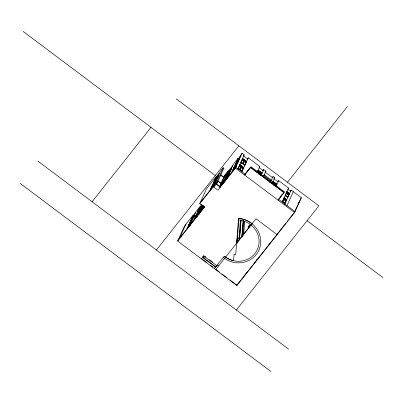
<?xml version="1.0" encoding="UTF-8"?>
<svg xmlns="http://www.w3.org/2000/svg" width="403" height="403" viewBox="0 0 403 403"><rect width="100%" height="100%" fill="white"/><g stroke="black" fill="none" stroke-linecap="round" stroke-linejoin="round"><path stroke-width="0.6" d="M252.046 223.73A24.659 23.258 24.4 0 0 238.566 218.366L235.73 254.424L234.052 254.228L233.544 260.655A23.026 21.722 24.4 0 1 224.214 256.207L214.381 268.63L214.522 268.322M236.939 243.221L237.221 239.589L236.924 243.326M236.964 242.969L238.808 219.65M239.387 239.689L240.903 220.411M239.523 239.382L241.044 220.109M241.85 237.342L243.165 220.572M242.037 236.415L242.858 225.871L242.717 226.174M238.803 240.677L240.46 219.806M242.037 236.138L243.271 220.587M242.913 235.614L244.052 221.302M243.689 234.415L244.727 221.348M290.205 191.294L291.188 190.055L301.323 197.656L294.578 212.522L236.833 285.47L177.627 241.054L184.373 226.189L193.173 215.071L186.841 229.025M179.612 238.163L185.944 224.204M187.954 227.307L189.042 224.788M190.478 221.741L191.798 218.723M188.246 226.864L190.287 223.433M190.543 221.791L191.677 219.297M188.7 226.39L189.833 223.887L190.1 224.088L189.193 226.088M188.936 226.199L189.848 224.194M192.599 218.124L191.465 220.627L192.745 217.937M188.861 226.511L189.994 224.008M189.128 226.043L190.035 224.038L191.284 222.456M191.652 220.471L192.785 217.968M191.944 220.023L192.856 218.018L192.589 217.822L191.45 220.32L191.717 220.522M190.604 223.957L191.249 222.426M191.279 222.35L191.692 221.438L188.468 225.579L188.735 225.781M193.999 216.356L192.236 219.65M177.627 241.054L204.427 207.202L199.757 203.701L206.407 188.957L216.436 176.287L210.104 190.241L210.371 190.443M193.873 216.945L194.553 215.454L194.286 215.252M193.47 220.653L199.737 206.845L196.054 211.494L189.788 225.307L190.055 225.509L189.4 226.335M195.027 217.358L197.178 214.189M197.782 211.288L198.261 210.23L198.528 210.426M195.294 217.56L196.442 215.655M195.435 218.174L201.601 204.583M196.417 216.935L201.812 205.041M196.74 216.527L201.878 205.198M196.986 216.215L202.125 204.89M197.475 215.595L202.099 205.399M197.722 215.288L202.346 205.092M198.211 214.663L202.321 205.601M198.457 214.356L202.568 205.293M198.946 213.736L202.543 205.807M199.193 213.424L202.79 205.495M199.686 212.804L202.769 206.009M199.928 212.497L203.011 205.696M200.422 211.872L203.248 205.646M210.593 189.334L212.174 185.848L212.441 186.045L211.086 189.037M213.343 183.269L214.925 179.778L215.192 179.98L218.376 175.96L218.109 175.758M200.664 211.565L203.233 205.898M210.754 189.455L211.887 186.952L215.142 182.886M215.101 182.856L211.923 186.876L215.514 181.949L211.726 186.831L211.993 187.032L215.177 183.012M213.731 182.886L214.638 180.887L218.31 175.91L214.482 180.766L214.749 180.967L217.927 176.947L217.66 176.746M214.673 180.811L218.27 175.879L214.678 180.917L213.771 182.917M211.021 188.987L211.928 186.982M211.963 186.906L212.376 185.995M214.713 180.841L215.126 179.929M201.157 210.945L203.213 206.412M213.837 182.967L214.517 181.476M214.749 180.967L214.517 180.69M201.404 210.633L203.46 206.104M201.893 210.013L203.691 206.049M202.14 209.701L203.681 206.306M211.127 188.982L212.295 187.586L213.389 185.058M216.144 178.987L215.006 181.491L213.882 182.912L215.046 181.521L216.32 178.766M212.295 187.586L213.565 184.831M202.628 209.081L203.656 206.82M213.605 184.861L212.361 187.637L212.094 187.44L213.227 184.937L213.494 185.133M215.222 181.295L216.361 178.796M202.875 208.774L203.903 206.507M215.519 180.846L216.426 178.841L216.159 178.645L215.026 181.149L215.293 181.345M203.364 208.155L204.135 206.452M203.611 207.842L204.125 206.709M215.071 182.937L213.933 185.435L212.431 187.335M217.822 176.867L216.688 179.37L215.182 181.269M213.973 185.466L215.106 182.962M217.182 178.398L217.862 176.897M217.696 177.456L218.149 176.459M199.757 203.701L216.466 182.594L223.212 167.729L223.877 168.227L217.136 183.093L213.892 187.188M219.323 187.042L224.637 175.32L227.866 171.22L221.549 185.184L221.806 185.375M219.796 186.921L225.609 174.071M222.829 182.494L223.312 181.436L223.579 181.632M225.856 175.819L226.34 174.756L226.607 174.957M227.7 173.839L228.143 172.751L226.471 174.857L228.184 172.781M223.464 181.743L223.202 181.541L225.161 179.063L225.428 179.264L224.879 180.479L224.612 180.277M224.657 181.365L225.756 178.831L228.481 175.436M227.413 175.295L228.954 171.779M224.95 180.917L225.897 178.836L225.63 178.635L228.854 174.499M227.478 175.345L229.06 171.859L228.793 171.658M225.856 179.446L226.995 176.942L227.262 177.144L226.123 179.647M225.871 179.753L227.005 177.249M225.912 179.783L227.156 177.063M228.662 173.713L229.906 170.998M228.813 173.527L229.947 171.028L231.196 169.446L230.063 171.95L228.773 173.502M226.949 178.363L233.277 164.404L238.188 158.203L238.853 158.701M227.272 177.985L228.405 175.481M230.022 171.92L231.161 169.416M227.312 178.015L228.219 176.015M231.856 172.162L238.188 158.203M232.314 171.29L233.896 167.804L236.546 164.454L236.813 164.656L234.163 168.001L232.808 170.993M232.702 170.912L233.609 168.907L236.334 165.512M233.644 168.832L234.057 167.925M235.453 164.842L236.365 162.842L239.09 159.447M236.395 162.767L236.808 161.855M232.743 170.943L233.649 168.938L236.299 165.588M233.685 168.862L234.098 167.95M235.493 164.872L236.4 162.872L237.654 161.291L236.521 163.794M236.435 162.797L236.848 161.885M235.785 164.429L236.919 161.935L236.652 161.734L235.065 165.225L237.72 161.875L239.301 158.384L239.568 158.586L236.203 162.721L236.47 162.923L238.742 160.051M233.765 169.859L234.863 167.326M233.911 169.673L235.009 167.139M234.208 169.225L235.115 167.22L234.848 167.023L233.564 169.708L233.831 169.91M236.546 164.454L234.964 167.945L235.231 168.142M235.125 168.061L236.259 165.557M238.102 161.492L239.014 159.492L237.8 161.104L236.586 163.84L236.319 163.643L237.604 160.953L237.866 161.155L236.732 163.658L236.465 163.457M239.05 159.417L239.463 158.505M235.166 168.091L235.846 166.59M238.143 161.522L239.055 159.523M223.212 167.729L219.973 171.819L213.227 186.69L217.892 190.186L235.372 168.111L242.117 153.241L244.248 154.843L237.916 168.802M238.309 168.414L240.012 164.777L243.614 167.477L242.027 170.968L238.43 168.268M244.586 165.149L246.364 161.412L242.762 158.711L241.065 162.349L242.762 163.623M240.012 169.693L241.145 167.19L239.402 165.935L238.279 168.454L239.584 169.371M240.41 169.376L241.347 167.341M242.933 163.809L244.097 161.271M201.571 258.61L201.429 258.912L203.787 255.935L216.738 265.653M241.881 171.154L243.493 167.628L239.891 164.928M247.251 159.578L248.248 157.845L259.784 166.494L256.953 172.736M241.921 171.799L248.248 157.845M250.636 167.29L244.606 175.038L250.636 167.29L284.08 192.377L278.05 200.125L284.08 192.377M257.25 172.534L258.182 170.509M257.169 172.857L258.298 170.363L261.9 173.063L260.852 175.234M216.874 265.345L215.56 267.139L202.608 257.421L202.885 256.817L204.875 258.313M258.948 173.814L259.431 172.771L257.703 171.537M258.872 174.126L259.552 172.625L259.356 172.872M259.149 173.96L259.633 172.922M259.295 173.774L259.754 172.776L259.557 173.023M257.739 171.461L261.255 174.298L257.653 171.597L257.849 171.351L261.451 174.051M260.953 175.738L263.784 169.497L265.92 171.099L263.134 177.239M236.934 238.919L237.347 238.007L238.999 238.198M239.966 232.244L240.102 231.942M270.005 182.443L270.947 180.368M270.589 182.08L273.118 176.499L274.655 177.647L271.869 183.788M272.116 183.687L272.574 182.69L274.272 183.964M272.146 183.652L273.169 181.516L276.765 184.216L275.864 186.211M273.818 184.967L274.302 183.924M273.738 185.279L274.418 183.778L274.221 184.025M274.02 185.113L274.503 184.075M274.166 184.927L274.619 183.929L274.423 184.176M275.717 186.393L276.649 184.367L273.017 181.703L272.604 182.614L276.201 185.35L274.473 184.116M275.823 186.891L278.654 180.65L288.523 188.05L282.191 202.009M236.833 285.47L237.453 284.11M244.903 275.168L245.407 274.06M282.604 201.601L284.186 198.11M284.966 203.177L286.548 199.686L284.281 197.989L282.699 201.475L284.966 203.177L284.77 203.424M285.253 195.656L287.037 191.919L289.304 193.621L287.525 197.359L285.707 195.994M283.742 199.057L286.004 200.8L284.84 203.339L282.574 201.636M286.493 192.992L288.755 194.73L287.591 197.269L285.324 195.571L286.936 192.045L289.203 193.742L288.79 194.654L286.523 192.951M291.188 190.055L284.573 204.392M286.991 205.611L293.324 191.652M277.596 233.503L277.103 234.601L255.981 218.758L215.716 269.627L215.832 269.375L219.348 272.015M298.517 203.238L299.001 202.18M294.502 212.235L301.323 197.656M92.091 201.767L150.999 127.343M156.384 249.996L238.863 145.805M215.887 177.496L219.418 173.033M214.784 179.924L218.32 175.461L218.587 175.663M213.132 183.566L216.668 179.103L216.935 179.3M215.6 180.821L216.723 179.4M214.32 182.574L215.519 181.088M212.033 185.995L215.565 181.531L215.832 181.728M212.441 186.045L215.267 182.473M210.381 189.637L213.917 185.168L214.184 185.37M200.074 202.916L216.879 181.682L217.544 182.186M211.918 188.196L212.98 186.856M213.202 186.871L213.907 185.979L213.64 185.778M242.117 153.241L241.135 154.48L234.803 168.439L235.07 168.64M192.624 216.285L195.571 212.562M199.253 207.913L201.213 205.429M227.327 172.439L229.292 169.96L223.509 182.705L223.902 182.997M232.727 165.618L229.781 169.341L224.003 182.085L224.27 182.282M237.639 159.417L240.581 155.694M228.879 170.872L229.367 170.252M191.521 218.713L194.468 214.99L194.735 215.192M198.15 210.341L200.115 207.857L200.382 208.059M228.189 172.388L226.229 174.867L226.496 175.068M228.682 171.769L231.629 168.046L231.896 168.247M236.536 161.845L239.483 158.122M198.397 210.326L200.064 208.22M194.488 215.404L191.224 219.509L191.49 219.711M198.437 210.356L200.105 208.25M231.644 168.459L228.38 172.57L228.647 172.766M239.503 158.535L236.239 162.646L236.506 162.842M194.553 215.454L191.188 219.585L191.455 219.786M197.601 211.55L200.2 208.321L199.933 208.119M225.675 176.081L228.274 172.852L228.007 172.65M231.71 168.509L228.345 172.645L228.612 172.842L229.372 171.885M191.349 219.706L194.075 216.31M198.246 210.971L199.626 209.313M226.325 175.496L227.035 174.685M228.506 172.761L231.231 169.371M191.39 219.736L194.14 216.361L193.873 216.164M228.546 172.791L229.801 171.21L228.622 173.683L227.373 175.265M192.211 218.829L194.105 216.436L193.838 216.24M199.047 210.225L199.717 209.384L199.45 209.182M226.461 175.597L227.126 174.756M230.506 170.449L231.267 169.497M190.055 222.088L192.705 218.743M227.211 175.149L229.861 171.799M189.868 222.35L192.815 218.633M227.03 175.411L229.977 171.688L230.244 171.89M234.884 165.487L237.83 161.764L238.097 161.966M190.523 221.816L191.193 221.056M236.626 163.578L237.876 161.996M191.833 220.376L192.972 218.94M226.128 176.937L226.617 176.318M236.47 163.991L237.226 163.034M190.876 221.62L191.611 220.693M188.77 224.778L191.717 221.061L191.984 221.257M195.4 216.406L197.359 213.928L197.626 214.124M225.927 177.834L228.874 174.116L229.141 174.313L225.594 178.71L225.861 178.912M233.785 167.915L236.727 164.192M243.593 155.669L244.248 154.843M197.354 214.32L195.163 217.459M236.707 164.575L233.483 168.711L233.75 168.912M191.732 221.469L188.433 225.655L188.7 225.856M194.845 217.62L196.81 215.142L197.077 215.338M236.747 164.605L233.448 168.786L233.715 168.988L235.987 166.117M191.042 222.476L191.798 221.519L191.536 221.323L188.881 224.667L189.148 224.869M225.156 179.456L223.63 181.753M228.582 175.053L226.31 177.924L226.043 177.728L228.692 174.378L228.959 174.575M188.594 225.776L191.319 222.38M222.647 182.755L225.428 179.264M188.634 225.806L189.889 224.224M225.796 178.861L227.045 177.28M228.446 175.512L227.191 177.093L226.058 179.597L226.995 178.413M189.838 224.421L191.354 222.506L191.087 222.305M223.242 182.544L224.224 181.305M187.118 228.42L190.065 224.698L190.332 224.899M224.28 181.476L227.221 177.758L227.488 177.955M232.133 171.552L235.08 167.834M178.04 240.148L204.472 206.754M219.862 187.314L235.785 167.2L245.427 174.434M188.125 227.519L188.75 226.728M188.12 227.69L189.224 226.295M225.282 180.746L227.121 178.423M233.715 170.056L234.853 168.62M197.052 216.668L197.787 215.736M198.523 214.809L199.258 213.877M222.456 184.549L223.766 182.897M233.76 170.293L234.415 169.467M240.984 162.449L241.18 162.197L244.782 164.898M243.82 161.22L244.017 160.973L242.687 163.724M244.022 161.371L244.218 161.119L242.883 163.87L241.432 162.787M241.07 167.285L241.266 167.038L239.931 169.789M241.266 167.436L241.462 167.19L240.133 169.94M242.969 168.711L243.2 168.389L239.599 165.688M245.019 174.126L250.908 166.686L284.352 191.773L283.249 193.168M259.295 167.114L259.784 166.494M257.688 171.522L257.885 171.275L261.487 173.975M262.801 170.736L263.784 169.497M261.9 173.063L261.703 173.31L259.451 171.623M265.265 171.925L265.92 171.099M203.923 255.633L202.744 257.119L215.696 266.836M272.136 177.738L273.118 176.499M269.703 181.723L270.806 180.327M269.748 182.312L270.484 181.38M274.161 178.267L274.655 177.647M273.169 181.516L272.972 181.763L276.569 184.463L276.765 184.216M278.161 181.269L278.654 180.65M216.129 266.161L216.718 265.416M248.56 227.206L251.014 224.108M236.737 242.964L251.064 224.864M287.47 182.267L347.366 106.594M280.302 196.886L282.513 194.095M288.029 188.675L288.523 188.05M286.674 191.939L286.871 191.692L289.535 193.692M287.037 191.919L286.84 192.166L289.107 193.868L289.304 193.621M286.392 193.153L286.624 192.83L288.891 194.528M283.919 198.009L284.115 197.762L286.785 199.762M284.281 197.989L284.085 198.236L286.352 199.938L286.548 199.686M283.636 199.223L283.868 198.896L286.135 200.598L285.903 200.921M282.266 201.651L282.463 201.404L285.133 203.404M288.755 194.73L286.462 193.067M297.973 203.958L298.628 203.132L298.361 202.931M245.865 273.415L246.646 272.433M254.822 262.101L255.598 261.119M256.379 260.137L257.154 259.149M268.836 244.394L269.612 243.412M277.879 233.231L284.115 225.353M284.573 224.773L286.09 222.859M287.223 221.423L287.999 220.446M288.744 219.504L294.991 211.61L278.433 199.193M277.214 234.35L236.949 285.218L235.674 284.261M236.395 310.013L318.869 205.822L176.247 98.836M243.699 156.057L247.699 159.059M259.235 167.708L263.235 170.711M265.37 172.313L272.569 177.713M274.1 178.861L278.105 181.864M287.969 189.264L290.639 191.264M246.601 161.482L242.596 158.485L242.399 158.732L246.248 161.558M258.132 170.137L262.131 173.139M273.002 181.29L277.002 184.292M257.935 170.383L261.779 173.214M286.906 192.08L289.173 193.783M243.019 159.296L245.719 161.321M242.349 159.618L245.951 162.318L245.719 162.646L242.122 159.946L242.314 159.694L245.916 162.399M272.72 182.504L276.322 185.204M286.588 192.906L288.855 194.604M242.233 159.769L245.835 162.469M257.769 171.421L261.366 174.121M272.635 182.574L276.236 185.274M242.203 159.805L245.8 162.545L244.636 165.084L243.785 164.449M244.067 161.306L245.77 162.58M259.603 172.963L261.305 174.237M287.299 193.833L288.205 194.513M250.495 167.593L283.939 192.679M238.888 159.296L239.12 159.573L238.853 159.371M285.45 195.41L287.717 197.107M244.948 165.124L240.949 162.127L240.752 162.374L242.752 163.875M285.218 195.334L287.883 197.334M243.815 164.409L244.661 165.049M285.354 195.531L287.621 197.233M237.453 161.14L237.72 161.341M237.72 161.875L237.987 162.077M243.845 167.552L239.845 164.55L239.649 164.802L243.462 167.663M284.155 198.15L286.452 199.812M240.264 165.366L242.964 167.391M243.165 168.464L239.563 165.764L239.367 166.011L241.619 167.698M283.833 198.971L286.1 200.674M239.453 165.875L243.08 168.54M241.316 167.376L243.044 168.615M283.707 199.132L285.974 200.835M284.09 199.561L285.45 200.583M295.888 208.391L296.15 208.593M236.133 165.366L236.4 165.562M236.103 165.442L236.37 165.638M242.193 171.194L238.193 168.192L237.997 168.439L239.498 169.567M240.183 169.88L241.911 171.119M238.682 168.852L239.584 169.527M307.086 220.708L382.85 277.536M234.702 167.21L234.969 167.406M235.372 168.111L294.578 212.522M233.896 167.804L234.163 168.001M233.715 169.522L233.982 169.723M232.838 170.922L233.105 171.119M229.866 171.26L229.599 171.063L228.466 173.567L228.733 173.764M227.64 173.602L227.907 173.804M227.529 173.713L227.796 173.91M228.279 175.285L228.546 175.486M228.244 175.36L228.511 175.562M227.111 177.33L226.849 177.129L225.71 179.632L225.977 179.834M220.758 174.852L224.058 177.325M220.622 175.154L223.922 177.632M225.967 179.602L226.234 179.803M224.98 179.325L225.247 179.526M224.501 180.388L224.768 180.589M23.178 31.459L215.298 175.572M216.25 179.068L215.983 178.867L214.844 181.37L215.111 181.572M216.527 179.249L216.794 179.451M218.008 180.917L221.307 183.395M217.867 181.224L221.171 183.697M216.466 182.594L217.136 183.093M215.358 181.829L215.62 182.03M213.771 185.32L214.038 185.516M211.761 186.755L212.028 186.957M199.359 213.212L199.626 213.414M196.699 215.252L196.966 215.449M195.51 216.295L195.777 216.497M192.705 218.204L192.438 218.003L191.304 220.506L191.571 220.708M191.637 218.602L191.904 218.799M189.954 224.275L189.687 224.073L188.554 226.577L188.821 226.778M189.949 224.809L190.216 225.01M187.823 227.786L188.09 227.987M224.567 258.449L223.232 257.446A23.384 22.054 24.4 0 0 259.29 249.235A23.384 22.054 24.4 0 0 238.566 218.366M217.328 264.907L218.663 265.904M204.422 256.006L205.918 257.124M209.404 259.744L212.89 262.358M202.563 259.356L206.548 262.343M210.532 265.335L213.026 267.204M221.867 273.899L226.894 277.672M229.911 279.934L234.939 283.707M37.822 161.059L288.649 349.215M20.15 183.385L270.977 371.541M238.44 219.947A21.712 20.482 24.4 0 1 257.739 248.616A21.712 20.482 24.4 0 1 224.214 256.207M251.029 224.733A20.896 19.712 24.4 0 0 250.323 224.179L248.162 226.909A17.218 16.241 24.4 0 1 249.306 227.846M248.359 226.657A17.556 16.558 24.4 0 1 249.528 227.614M249.795 226.637A2.312 2.181 24.4 0 1 249.114 225.786A4.408 4.161 24.4 0 0 251.26 225.277M248.963 225.902A4.176 3.939 24.4 0 1 251.165 225.06M213.409 184.71L212.27 187.214L212.537 187.415L213.671 184.912L213.409 184.71M216.386 183.909L216.25 184.211L220.25 187.214L220.391 186.906L216.386 183.909M229.745 170.877L228.612 173.381L228.879 173.577L230.012 171.074L229.745 170.877M242.153 159.87L241.034 162.384L242.732 163.658L243.901 161.119L242.168 159.88M264.267 174.736L263.774 175.36L270.977 180.761L271.466 180.141L264.267 174.736M272.755 182.428L272.524 182.75L276.126 185.451L276.352 185.128L272.755 182.428"/></g></svg>
